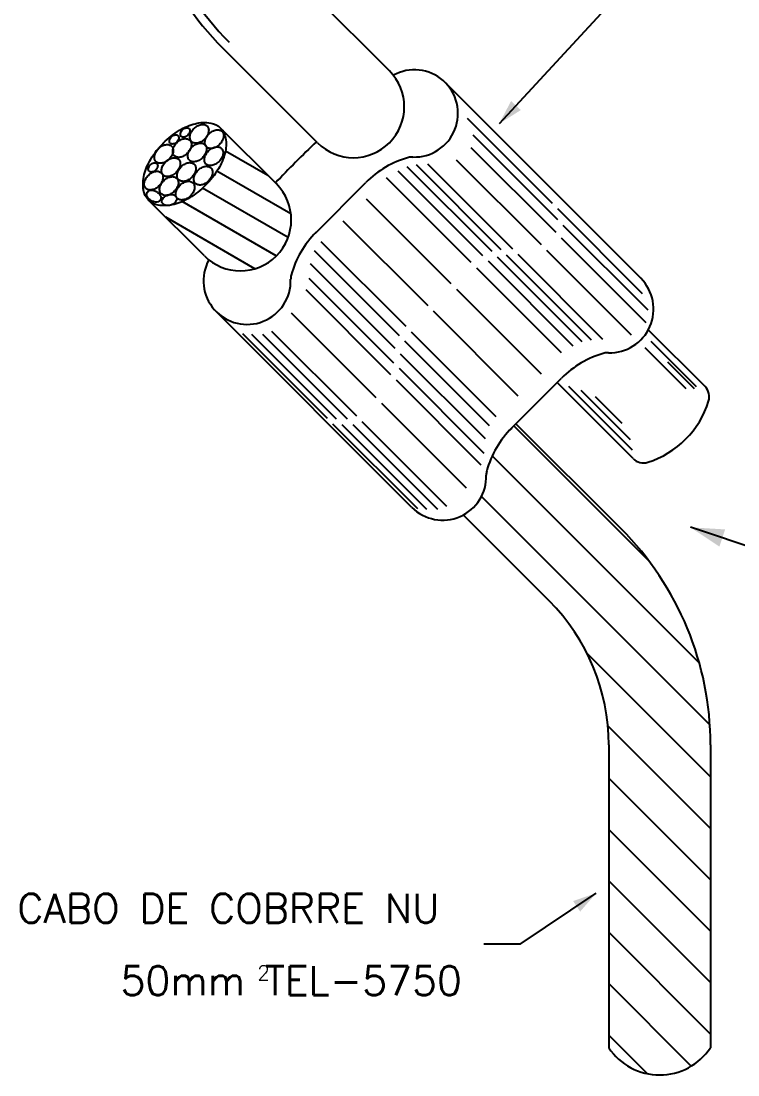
# Model space of a CAD drawing. Header units: millimetres. Extents: x -6325 to -6307.5, y -4398.7 to -4377.9.
# Drawn here: x -6324.97 to -6320.04, y -4389.36 to -4382.11 of the extents above; entities that cross this region are included whole.
import ezdxf

# ---------------------------------------------------------------- set-up
doc = ezdxf.new("R2010")
doc.units = ezdxf.units.MM
doc.header["$LTSCALE"] = 10
doc.layers.add('INDICACOES', color=9, linetype='Continuous')
doc.layers.add('Termotécnica', color=7, linetype='Continuous')
doc.styles.add('80', font='romans.shx', dxfattribs={"height": 10})

# ---------------------------------------------------------------- blocks, each defined once
blk = doc.blocks.new('SET')
at = {"layer": 'INDICACOES', "color": 2}
blk.add_solid([(0, 0), (11.59, -3.11), (11.59, 3.11)], dxfattribs=at)

msp = doc.modelspace()

# ---------------------------------------------------------------- linework, layer by layer
at = {"layer": 'Termotécnica', "color": 2}
for p, q in [((-6320.44, -4381.477), (-6321.6811, -4382.8181)), ((-6316.3835, -4386.926), (-6320.3656, -4385.5939)), ((-6321.536, -4388.4607), (-6321.0132, -4388.1095)), ((-6321.536, -4388.4607), (-6321.786, -4388.4607))]:
    msp.add_line(p, q, dxfattribs=at)
at = {"layer": 'Termotécnica', "color": 4}
for p, q in [((-6322.4366, -4382.4546), (-6323.0871, -4381.8041)), ((-6322.9315, -4382.9496), (-6323.5821, -4382.2991)), ((-6323.2144, -4383.2324), (-6323.5985, -4382.8483)), ((-6323.7093, -4383.7274), (-6324.0935, -4383.3433)), ((-6320.2646, -4384.6265), (-6320.6549, -4384.2363)), ((-6320.7596, -4385.1215), (-6321.2825, -4384.5986)), ((-6320.8421, -4385.6047), (-6321.5654, -4384.8815)), ((-6321.337, -4386.0997), (-6321.9279, -4385.5088)), ((-6320.927, -4387.0897), (-6320.927, -4389.1739)), ((-6320.227, -4387.0897), (-6320.227, -4389.1739))]:
    msp.add_line(p, q, dxfattribs=at)
at = {"layer": 'Termotécnica', "color": 3}
for p, q in [((-6320.7065, -4383.8812), (-6322.0524, -4382.5353)), ((-6322.9461, -4383.5704), (-6322.598, -4383.2223)), ((-6322.2819, -4385.4566), (-6323.6278, -4384.1107)), ((-6321.6002, -4384.9163), (-6321.2521, -4384.5682))]:
    msp.add_line(p, q, dxfattribs=at)
at = {"layer": 'Termotécnica', "color": 1}
for p, q in [((-6321.3152, -4383.3662), (-6321.8984, -4382.783)), ((-6321.2774, -4383.4795), (-6321.8606, -4382.8963)), ((-6323.272, -4383.1748), (-6323.5645, -4383.006)), ((-6321.29, -4383.5675), (-6321.8732, -4382.9844)), ((-6321.7304, -4383.6975), (-6322.3136, -4383.1143)), ((-6321.6675, -4383.6849), (-6322.2507, -4383.1017)), ((-6321.5878, -4383.6807), (-6322.171, -4383.0975)), ((-6321.3906, -4383.6514), (-6321.9738, -4383.0682)), ((-6323.1142, -4383.4391), (-6323.6232, -4383.1452)), ((-6321.7933, -4383.7268), (-6322.3765, -4383.1436)), ((-6321.873, -4383.7729), (-6322.4562, -4383.1897)), ((-6323.1335, -4383.6012), (-6323.7223, -4383.2613)), ((-6323.2146, -4383.7276), (-6323.8617, -4383.354)), ((-6322.0114, -4383.9197), (-6322.5946, -4383.3365)), ((-6320.6943, -4383.9872), (-6321.2774, -4383.404)), ((-6323.3623, -4383.8155), (-6323.975, -4383.4618)), ((-6322.1707, -4384.0707), (-6322.7539, -4383.4875)), ((-6320.6565, -4384.1004), (-6321.2397, -4383.5172)), ((-6320.669, -4384.1885), (-6321.2522, -4383.6053)), ((-6322.3678, -4384.2762), (-6322.951, -4383.693)), ((-6322.3217, -4384.2132), (-6322.9049, -4383.6301)), ((-6320.7697, -4384.2724), (-6321.3529, -4383.6892)), ((-6321.1723, -4384.3478), (-6321.7555, -4383.7646)), ((-6321.1094, -4384.3184), (-6321.6926, -4383.7352)), ((-6321.0465, -4384.3059), (-6321.6297, -4383.7227)), ((-6320.9668, -4384.3017), (-6321.55, -4383.7185)), ((-6322.3972, -4384.3642), (-6322.9803, -4383.781)), ((-6321.252, -4384.3939), (-6321.8352, -4383.8107)), ((-6322.4055, -4384.4649), (-6322.9887, -4383.8817)), ((-6322.4265, -4384.5446), (-6323.0097, -4383.9614)), ((-6321.3904, -4384.5407), (-6321.9736, -4383.9575)), ((-6322.5271, -4384.704), (-6323.1103, -4384.1208)), ((-6321.5498, -4384.6916), (-6322.133, -4384.1084)), ((-6322.8626, -4384.8465), (-6323.4458, -4384.2633)), ((-6322.7997, -4384.8507), (-6323.3829, -4384.2675)), ((-6322.7242, -4384.8507), (-6323.3074, -4384.2675)), ((-6322.6613, -4384.8298), (-6323.2445, -4384.2466)), ((-6321.7007, -4384.8342), (-6322.2839, -4384.251)), ((-6321.7469, -4384.8971), (-6322.3301, -4384.3139)), ((-6320.6369, -4384.314), (-6320.3257, -4384.6251)), ((-6321.7762, -4384.9852), (-6322.3594, -4384.402)), ((-6320.6793, -4384.3564), (-6320.3964, -4384.6393)), ((-6320.5237, -4384.4554), (-6320.3399, -4384.6393)), ((-6321.7846, -4385.0859), (-6322.3678, -4384.5027)), ((-6321.8055, -4385.1655), (-6322.3887, -4384.5824)), ((-6320.7641, -4385.0635), (-6321.2025, -4384.6251)), ((-6320.7783, -4384.9928), (-6321.1177, -4384.6534)), ((-6320.8349, -4384.8797), (-6321.0187, -4384.6958)), ((-6321.9061, -4385.3249), (-6322.4893, -4384.7417)), ((-6322.2417, -4385.4674), (-6322.8249, -4384.8843)), ((-6322.1788, -4385.4717), (-6322.762, -4384.8885)), ((-6322.1033, -4385.4717), (-6322.6864, -4384.8885)), ((-6322.0403, -4385.4507), (-6322.6235, -4384.8675)), ((-6320.6452, -4385.832), (-6321.5806, -4384.8967)), ((-6320.3038, -4386.527), (-6321.729, -4385.1018)), ((-6320.2315, -4386.9529), (-6321.8029, -4385.3815)), ((-6320.227, -4387.3109), (-6321.0752, -4386.4627)), ((-6320.227, -4387.6645), (-6320.9332, -4386.9583)), ((-6320.227, -4388.018), (-6320.927, -4387.318)), ((-6320.227, -4388.3716), (-6320.927, -4387.6716)), ((-6320.227, -4388.7251), (-6320.927, -4388.0251)), ((-6320.227, -4389.0787), (-6320.927, -4388.3787)), ((-6320.3597, -4389.2996), (-6320.927, -4388.7322)), ((-6320.6616, -4389.3512), (-6320.927, -4389.0858))]:
    msp.add_line(p, q, dxfattribs=at)
at = {"layer": 'Termotécnica', "color": 4}
msp.add_lwpolyline([(-6324.0935, -4383.3433, -0.154978), (-6324.1282, -4383.2763, -0.106765), (-6324.1236, -4383.1682, -0.073146), (-6324.0785, -4383.0618, -0.059637), (-6323.9911, -4382.9507, -0.059637), (-6323.8799, -4382.8633, -0.073146), (-6323.7736, -4382.8182, -0.106765), (-6323.6655, -4382.8136, -0.154978), (-6323.5985, -4382.8483, -0.154978), (-6323.5638, -4382.9153, -0.106765), (-6323.5684, -4383.0234, -0.073146), (-6323.6135, -4383.1297, -0.059637), (-6323.7009, -4383.2409, -0.059637), (-6323.812, -4383.3283, -0.073146), (-6323.9184, -4383.3734, -0.106765), (-6324.0265, -4383.378, -0.154978)], format="xyb", close=True, dxfattribs=at)
at = {"layer": 'Termotécnica', "color": 1}
for points in [[(-6323.691, -4382.834, -0.137802), (-6323.6816, -4382.8508, -0.107041), (-6323.681, -4382.8754, -0.080757), (-6323.6898, -4382.8996, -0.068651), (-6323.7081, -4382.9238, -0.068651), (-6323.7323, -4382.9422, -0.080757), (-6323.7566, -4382.951, -0.107041), (-6323.7812, -4382.9504, -0.137802), (-6323.798, -4382.941, -0.137802), (-6323.8074, -4382.9242, -0.107041), (-6323.808, -4382.8997, -0.080757), (-6323.7991, -4382.8754, -0.068651), (-6323.7808, -4382.8512, -0.068651), (-6323.7566, -4382.8329, -0.080757), (-6323.7323, -4382.824, -0.107041), (-6323.7077, -4382.8246, -0.137802)], [(-6323.8914, -4382.8993, -0.137802), (-6323.8867, -4382.9077, -0.107041), (-6323.8864, -4382.92, -0.080757), (-6323.8909, -4382.9321, -0.068651), (-6323.9, -4382.9442, -0.068651), (-6323.9121, -4382.9534, -0.080757), (-6323.9242, -4382.9578, -0.107041), (-6323.9365, -4382.9575, -0.137802), (-6323.9449, -4382.9528, -0.137802), (-6323.9496, -4382.9444, -0.107041), (-6323.9499, -4382.9321, -0.080757), (-6323.9455, -4382.92, -0.068651), (-6323.9363, -4382.9079, -0.068651), (-6323.9242, -4382.8987, -0.080757), (-6323.9121, -4382.8943, -0.107041), (-6323.8998, -4382.8946, -0.137802)], [(-6323.8154, -4382.8518, -0.137802), (-6323.8107, -4382.8601, -0.107041), (-6323.8104, -4382.8724, -0.080757), (-6323.8148, -4382.8846, -0.068651), (-6323.824, -4382.8967, -0.068651), (-6323.836, -4382.9058, -0.080757), (-6323.8482, -4382.9103, -0.107041), (-6323.8605, -4382.91, -0.137802), (-6323.8689, -4382.9052, -0.137802), (-6323.8736, -4382.8969, -0.107041), (-6323.8739, -4382.8846, -0.080757), (-6323.8694, -4382.8724, -0.068651), (-6323.8603, -4382.8603, -0.068651), (-6323.8482, -4382.8512, -0.080757), (-6323.836, -4382.8467, -0.107041), (-6323.8238, -4382.847, -0.137802)], [(-6323.5879, -4382.871, -0.137802), (-6323.5785, -4382.8878, -0.107041), (-6323.5779, -4382.9124, -0.080757), (-6323.5868, -4382.9367, -0.068651), (-6323.6051, -4382.9608, -0.068651), (-6323.6293, -4382.9792, -0.080757), (-6323.6536, -4382.988, -0.107041), (-6323.6781, -4382.9874, -0.137802), (-6323.6949, -4382.978, -0.137802), (-6323.7043, -4382.9612, -0.107041), (-6323.7049, -4382.9367, -0.080757), (-6323.6961, -4382.9124, -0.068651), (-6323.6777, -4382.8882, -0.068651), (-6323.6535, -4382.8699, -0.080757), (-6323.6293, -4382.861, -0.107041), (-6323.6047, -4382.8616, -0.137802)], [(-6323.9353, -4382.9727, -0.137802), (-6323.9259, -4382.9894, -0.107041), (-6323.9253, -4383.014, -0.080757), (-6323.9342, -4383.0383, -0.068651), (-6323.9525, -4383.0625, -0.068651), (-6323.9767, -4383.0808, -0.080757), (-6324.001, -4383.0897, -0.107041), (-6324.0255, -4383.0891, -0.137802), (-6324.0423, -4383.0796, -0.137802), (-6324.0517, -4383.0629, -0.107041), (-6324.0523, -4383.0383, -0.080757), (-6324.0435, -4383.014, -0.068651), (-6324.0251, -4382.9898, -0.068651), (-6324.001, -4382.9715, -0.080757), (-6323.9767, -4382.9627, -0.107041), (-6323.9521, -4382.9633, -0.137802)], [(-6323.8098, -4382.9318, -0.137802), (-6323.8004, -4382.9485, -0.107041), (-6323.7998, -4382.9731, -0.080757), (-6323.8087, -4382.9974, -0.068651), (-6323.827, -4383.0216, -0.068651), (-6323.8512, -4383.0399, -0.080757), (-6323.8755, -4383.0487, -0.107041), (-6323.9, -4383.0481, -0.137802), (-6323.9168, -4383.0387, -0.137802), (-6323.9262, -4383.022, -0.107041), (-6323.9268, -4382.9974, -0.080757), (-6323.918, -4382.9731, -0.068651), (-6323.8997, -4382.9489, -0.068651), (-6323.8755, -4382.9306, -0.080757), (-6323.8512, -4382.9217, -0.107041), (-6323.8266, -4382.9223, -0.137802)], [(-6323.7055, -4382.9622, -0.137802), (-6323.6961, -4382.9789, -0.107041), (-6323.6955, -4383.0035, -0.080757), (-6323.7043, -4383.0278, -0.068651), (-6323.7226, -4383.052, -0.068651), (-6323.7468, -4383.0703, -0.080757), (-6323.7711, -4383.0792, -0.107041), (-6323.7957, -4383.0786, -0.137802), (-6323.8125, -4383.0691, -0.137802), (-6323.8219, -4383.0524, -0.107041), (-6323.8225, -4383.0278, -0.080757), (-6323.8136, -4383.0035, -0.068651), (-6323.7953, -4382.9793, -0.068651), (-6323.7711, -4382.961, -0.080757), (-6323.7468, -4382.9521, -0.107041), (-6323.7222, -4382.9527, -0.137802)], [(-6323.5919, -4382.9886, -0.137802), (-6323.5824, -4383.0054, -0.107041), (-6323.5818, -4383.03, -0.080757), (-6323.5907, -4383.0542, -0.068651), (-6323.609, -4383.0784, -0.068651), (-6323.6332, -4383.0967, -0.080757), (-6323.6575, -4383.1056, -0.107041), (-6323.6821, -4383.105, -0.137802), (-6323.6988, -4383.0956, -0.137802), (-6323.7083, -4383.0788, -0.107041), (-6323.7088, -4383.0542, -0.080757), (-6323.7, -4383.03, -0.068651), (-6323.6817, -4383.0058, -0.068651), (-6323.6575, -4382.9875, -0.080757), (-6323.6332, -4382.9786, -0.107041), (-6323.6086, -4382.9792, -0.137802)], [(-6324.0364, -4383.0918, -0.137802), (-6324.0317, -4383.1002, -0.107041), (-6324.0314, -4383.1125, -0.080757), (-6324.0358, -4383.1246, -0.068651), (-6324.045, -4383.1367, -0.068651), (-6324.0571, -4383.1459, -0.080757), (-6324.0692, -4383.1503, -0.107041), (-6324.0815, -4383.15, -0.137802), (-6324.0899, -4383.1453, -0.137802), (-6324.0946, -4383.1369, -0.107041), (-6324.0949, -4383.1246, -0.080757), (-6324.0905, -4383.1125, -0.068651), (-6324.0813, -4383.1004, -0.068651), (-6324.0692, -4383.0912, -0.080757), (-6324.0571, -4383.0868, -0.107041), (-6324.0448, -4383.0871, -0.137802)], [(-6323.8864, -4383.0638, -0.137802), (-6323.877, -4383.0806, -0.107041), (-6323.8764, -4383.1052, -0.080757), (-6323.8853, -4383.1295, -0.068651), (-6323.9036, -4383.1536, -0.068651), (-6323.9278, -4383.172, -0.080757), (-6323.9521, -4383.1808, -0.107041), (-6323.9766, -4383.1802, -0.137802), (-6323.9934, -4383.1708, -0.137802), (-6324.0028, -4383.154, -0.107041), (-6324.0034, -4383.1295, -0.080757), (-6323.9946, -4383.1052, -0.068651), (-6323.9762, -4383.081, -0.068651), (-6323.9521, -4383.0627, -0.080757), (-6323.9278, -4383.0538, -0.107041), (-6323.9032, -4383.0544, -0.137802)], [(-6323.7794, -4383.0969, -0.137802), (-6323.77, -4383.1137, -0.107041), (-6323.7694, -4383.1382, -0.080757), (-6323.7783, -4383.1625, -0.068651), (-6323.7966, -4383.1867, -0.068651), (-6323.8208, -4383.205, -0.080757), (-6323.845, -4383.2139, -0.107041), (-6323.8696, -4383.2133, -0.137802), (-6323.8864, -4383.2039, -0.137802), (-6323.8958, -4383.1871, -0.107041), (-6323.8964, -4383.1625, -0.080757), (-6323.8875, -4383.1382, -0.068651), (-6323.8692, -4383.1141, -0.068651), (-6323.845, -4383.0957, -0.080757), (-6323.8208, -4383.0869, -0.107041), (-6323.7962, -4383.0875, -0.137802)], [(-6323.6645, -4383.122, -0.137802), (-6323.6551, -4383.1388, -0.107041), (-6323.6545, -4383.1634, -0.080757), (-6323.6633, -4383.1876, -0.068651), (-6323.6816, -4383.2118, -0.068651), (-6323.7058, -4383.2301, -0.080757), (-6323.7301, -4383.239, -0.107041), (-6323.7547, -4383.2384, -0.137802), (-6323.7715, -4383.229, -0.137802), (-6323.7809, -4383.2122, -0.107041), (-6323.7815, -4383.1876, -0.080757), (-6323.7726, -4383.1634, -0.068651), (-6323.7543, -4383.1392, -0.068651), (-6323.7301, -4383.1209, -0.080757), (-6323.7058, -4383.112, -0.107041), (-6323.6813, -4383.1126, -0.137802)], [(-6324.0053, -4383.1563, -0.137802), (-6323.9959, -4383.1731, -0.107041), (-6323.9953, -4383.1976, -0.080757), (-6324.0041, -4383.2219, -0.068651), (-6324.0225, -4383.2461, -0.068651), (-6324.0467, -4383.2644, -0.080757), (-6324.0709, -4383.2733, -0.107041), (-6324.0955, -4383.2727, -0.137802), (-6324.1123, -4383.2633, -0.137802), (-6324.1217, -4383.2465, -0.107041), (-6324.1223, -4383.2219, -0.080757), (-6324.1134, -4383.1976, -0.068651), (-6324.0951, -4383.1734, -0.068651), (-6324.0709, -4383.1551, -0.080757), (-6324.0466, -4383.1463, -0.107041), (-6324.0221, -4383.1469, -0.137802)], [(-6323.8996, -4383.1933, -0.137802), (-6323.8902, -4383.2101, -0.107041), (-6323.8896, -4383.2346, -0.080757), (-6323.8985, -4383.2589, -0.068651), (-6323.9168, -4383.2831, -0.068651), (-6323.941, -4383.3014, -0.080757), (-6323.9652, -4383.3103, -0.107041), (-6323.9898, -4383.3097, -0.137802), (-6324.0066, -4383.3003, -0.137802), (-6324.016, -4383.2835, -0.107041), (-6324.0166, -4383.2589, -0.080757), (-6324.0077, -4383.2347, -0.068651), (-6323.9894, -4383.2105, -0.068651), (-6323.9652, -4383.1921, -0.080757), (-6323.941, -4383.1833, -0.107041), (-6323.9164, -4383.1839, -0.137802)], [(-6323.7886, -4383.225, -0.137802), (-6323.7792, -4383.2418, -0.107041), (-6323.7786, -4383.2664, -0.080757), (-6323.7875, -4383.2906, -0.068651), (-6323.8058, -4383.3148, -0.068651), (-6323.83, -4383.3332, -0.080757), (-6323.8543, -4383.342, -0.107041), (-6323.8788, -4383.3414, -0.137802), (-6323.8956, -4383.332, -0.137802), (-6323.905, -4383.3152, -0.107041), (-6323.9056, -4383.2907, -0.080757), (-6323.8968, -4383.2664, -0.068651), (-6323.8784, -4383.2422, -0.068651), (-6323.8543, -4383.2239, -0.080757), (-6323.83, -4383.215, -0.107041), (-6323.8054, -4383.2156, -0.137802)], [(-6324.0111, -4383.342, -0.137802), (-6324.0206, -4383.3516, -0.107041), (-6324.037, -4383.3568, -0.080757), (-6324.055, -4383.3555, -0.068651), (-6324.0748, -4383.3479, -0.068651), (-6324.0919, -4383.3352, -0.080757), (-6324.1025, -4383.3206, -0.107041), (-6324.1069, -4383.304, -0.137802), (-6324.1038, -4383.2908, -0.137802), (-6324.0944, -4383.2813, -0.107041), (-6324.078, -4383.2761, -0.080757), (-6324.0599, -4383.2773, -0.068651), (-6324.0401, -4383.2849, -0.068651), (-6324.0231, -4383.2976, -0.080757), (-6324.0124, -4383.3122, -0.107041), (-6324.008, -4383.3289, -0.137802)], [(-6323.9002, -4383.3277, -0.137802), (-6323.8998, -4383.3412, -0.107041), (-6323.9074, -4383.3566, -0.080757), (-6323.9208, -4383.3688, -0.068651), (-6323.9401, -4383.3778, -0.068651), (-6323.961, -4383.3812, -0.080757), (-6323.979, -4383.3788, -0.107041), (-6323.994, -4383.3704, -0.137802), (-6324.0013, -4383.3591, -0.137802), (-6324.0017, -4383.3456, -0.107041), (-6323.994, -4383.3302, -0.080757), (-6323.9806, -4383.3181, -0.068651), (-6323.9614, -4383.3091, -0.068651), (-6323.9404, -4383.3056, -0.080757), (-6323.9225, -4383.308, -0.107041), (-6323.9075, -4383.3164, -0.137802)]]:
    msp.add_lwpolyline(points, format="xyb", close=True, dxfattribs=at)
at = {"layer": 'Termotécnica', "color": 4}
for centre, radius, start, end in [((-6322.0971, -4380.8142), 2.1, 180, 225), ((-6322.684, -4382.7021), 0.35, 225, 45), ((-6323.4619, -4383.4799), 0.35, 225, 45), ((-6322.327, -4387.0897), 2.1, 0, 45), ((-6322.327, -4387.0897), 1.4, 0, 45), ((-6320.577, -4388.9374), 0.4224, 214.04594, 325.95406)]:
    msp.add_arc(centre, radius, start, end, dxfattribs=at)
at = {"layer": 'Termotécnica', "color": 1}
for centre, radius, start, end in [((-6322.0971, -4380.8142), 2.04, 180, 225), ((-6320.8499, -4384.5362), 0.6392, 287.37509, 342.62491)]:
    msp.add_arc(centre, radius, start, end, dxfattribs=at)
at = {"layer": 'Termotécnica', "color": 3}
for centre, radius, start, end in [((-6322.2646, -4382.7474), 0.3, 268.06354, 118.92207), ((-6317.6659, -4388.4961), 7.6575, 133.51399, 136.50725), ((-6322.1315, -4383.6836), 0.656, 105.28187, 135.3246), ((-6322.2781, -4383.1472), 0.1, 88.06354, 105.28187), ((-6322.4795, -4384.0316), 0.656, 134.6754, 164.71813), ((-6323.4157, -4383.8986), 0.3, 151.30419, 1.93646), ((-6323.0159, -4383.8851), 0.1, 164.71813, 181.93646), ((-6320.9187, -4384.0933), 0.3, 268.06354, 45), ((-6320.7856, -4385.0295), 0.656, 105.28187, 135.3246), ((-6320.9322, -4384.4931), 0.1, 88.06354, 105.28187), ((-6320.3353, -4384.6973), 0.1, 342.62491, 45), ((-6321.1337, -4385.3775), 0.656, 134.6754, 164.71813), ((-6320.6889, -4385.0508), 0.1, 225, 287.37509), ((-6321.67, -4385.231), 0.1, 164.71813, 181.93646), ((-6322.0698, -4385.2445), 0.3, 225, 1.93646)]:
    msp.add_arc(centre, radius, start, end, dxfattribs=at)

# ---------------------------------------------------------------- block references
at = {"layer": 'Termotécnica', "color": 1}
for p, xscale, yscale, zscale, rotation in [((-6321.6811, -4382.8181), -0.01464364707796294, 0.01464364707796904, 0.01464364707796438, 227.217671826564), ((-6320.3656, -4385.5939), 0.02000000000001377, 0.02000000000000455, 0.02, 341.5032434561744), ((-6321.0132, -4388.1095), 0.01400522448426535, 0.01400522448427637, 0.01400522448427328, 213.8961665633639)]:
    msp.add_blockref('SET', p, dxfattribs=dict(at, xscale=xscale, yscale=yscale, zscale=zscale, rotation=rotation))

# ---------------------------------------------------------------- texts
at = {"layer": 'Termotécnica', "color": 3, "style": '80'}
for s, height, p in [('CABO DE COBRRE NU', 0.2, (-6324.9967, -4388.3136)), ('50mm TEL-5750', 0.2, (-6324.2864, -4388.8108)), ('2', 0.1, (-6323.3452, -4388.7079))]:
    msp.add_text(s, height=height, dxfattribs=at).set_placement(p)

doc.saveas('drawing.dxf')
